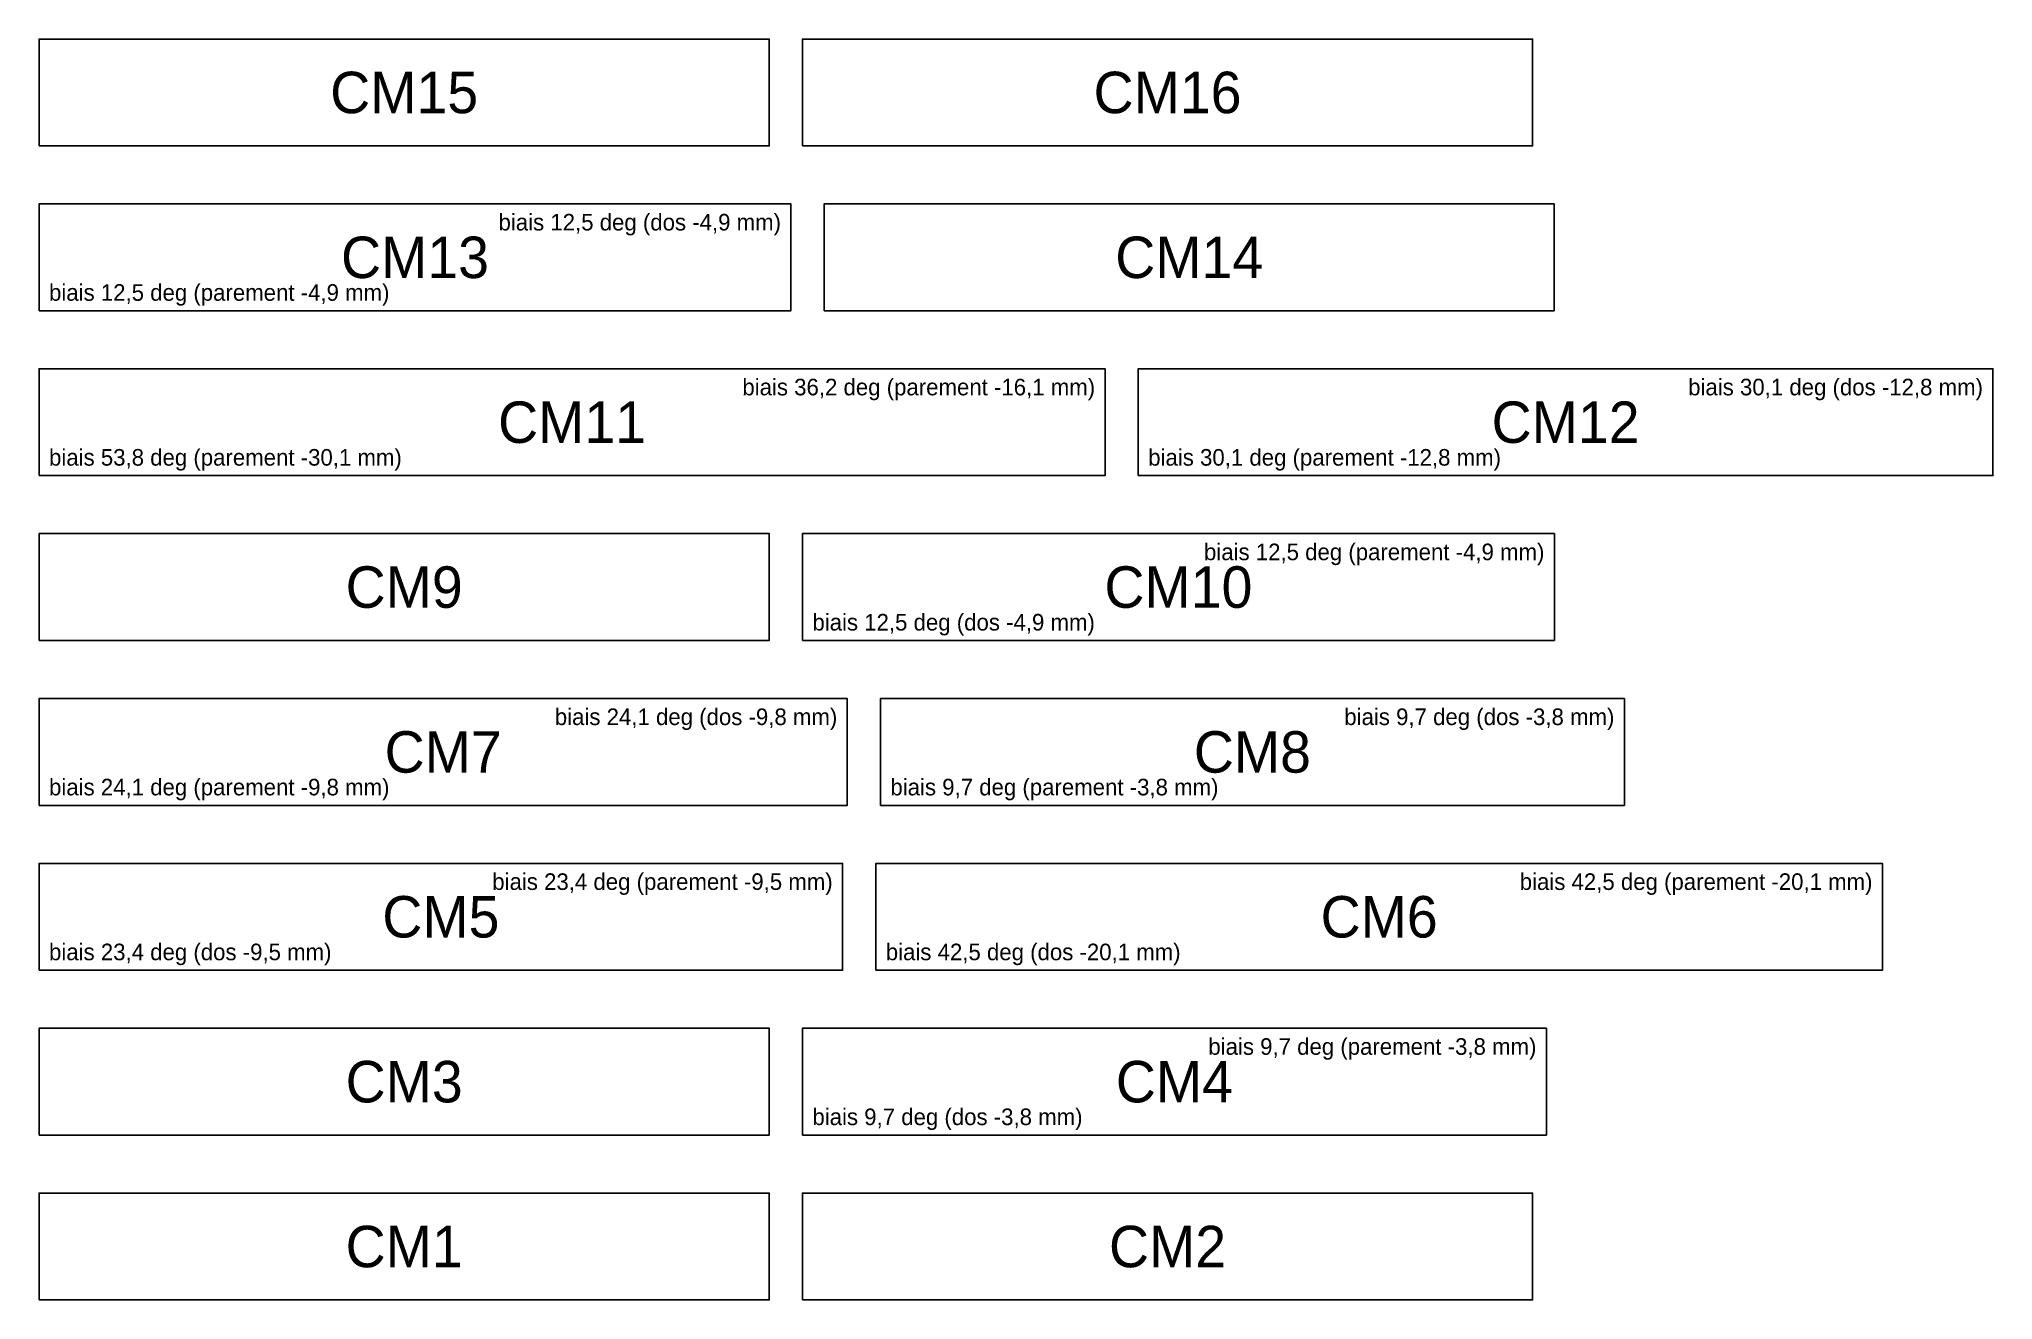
# Model space of a CAD drawing. Header units: millimetres. Extents: x 0 to 2355, y 0 to 1520.
import ezdxf
from ezdxf.enums import TextEntityAlignment as Align

# ---------------------------------------------------------------- set-up
doc = ezdxf.new("R2010")
doc.units = ezdxf.units.MM
doc.layers.add('DECOUPE', color=7, linetype='CONTINUOUS')
doc.layers.add('TEXTE', color=3, linetype='CONTINUOUS')

msp = doc.modelspace()

# ---------------------------------------------------------------- linework, layer by layer
at = {"layer": 'DECOUPE'}
for points in [[(0, 1391.25), (880, 1391.25), (880, 1520), (0, 1520)], [(920, 1391.25), (1800, 1391.25), (1800, 1520), (920, 1520)], [(0, 1192.5), (906.141, 1192.5), (906.141, 1321.25), (0, 1321.25)], [(946.141, 1192.5), (1826.141, 1192.5), (1826.141, 1321.25), (946.141, 1321.25)], [(0, 993.75), (1284.713, 993.75), (1284.713, 1122.5), (0, 1122.5)], [(1324.713, 993.75), (2354.72, 993.75), (2354.72, 1122.5), (1324.713, 1122.5)], [(0, 795), (880, 795), (880, 923.75), (0, 923.75)], [(920, 795), (1826.207, 795), (1826.207, 923.75), (920, 923.75)], [(0, 596.25), (973.98, 596.25), (973.98, 725), (0, 725)], [(1013.98, 596.25), (1910.534, 596.25), (1910.534, 725), (1013.98, 725)], [(0, 397.5), (968.445, 397.5), (968.445, 526.25), (0, 526.25)], [(1008.445, 397.5), (2221.586, 397.5), (2221.586, 526.25), (1008.445, 526.25)], [(0, 198.75), (880, 198.75), (880, 327.5), (0, 327.5)], [(920, 198.75), (1816.554, 198.75), (1816.554, 327.5), (920, 327.5)], [(0, 0), (880, 0), (880, 128.75), (0, 128.75)], [(920, 0), (1800, 0), (1800, 128.75), (920, 128.75)]]:
    msp.add_lwpolyline(points, close=True, dxfattribs=at)

# ---------------------------------------------------------------- texts
at = {"layer": 'TEXTE'}
for s, p in [('CM15', (440, 1455.625)), ('CM16', (1360, 1455.625)), ('CM13', (453.07, 1256.875)), ('CM14', (1386.141, 1256.875)), ('CM11', (642.357, 1058.125)), ('CM12', (1839.717, 1058.125)), ('CM9', (440, 859.375)), ('CM10', (1373.103, 859.375)), ('CM7', (486.99, 660.625)), ('CM8', (1462.257, 660.625)), ('CM5', (484.223, 461.875)), ('CM6', (1615.016, 461.875)), ('CM3', (440, 263.125)), ('CM4', (1368.277, 263.125)), ('CM1', (440, 64.375)), ('CM2', (1360, 64.375))]:
    msp.add_text(s, height=50, dxfattribs=at).set_placement(p, align=Align.MIDDLE_CENTER)
for s, p in [('biais 12,5 deg (dos -4,9 mm)', (894.141, 1289.25)), ('biais 36,2 deg (parement -16,1 mm)', (1272.713, 1090.5)), ('biais 30,1 deg (dos -12,8 mm)', (2342.72, 1090.5)), ('biais 12,5 deg (parement -4,9 mm)', (1814.207, 891.75)), ('biais 24,1 deg (dos -9,8 mm)', (961.98, 693)), ('biais 9,7 deg (dos -3,8 mm)', (1898.534, 693)), ('biais 23,4 deg (parement -9,5 mm)', (956.445, 494.25)), ('biais 42,5 deg (parement -20,1 mm)', (2209.586, 494.25)), ('biais 9,7 deg (parement -3,8 mm)', (1804.554, 295.5))]:
    msp.add_text(s, height=20, dxfattribs=at).set_placement(p, align=Align.RIGHT)
for s, p in [('biais 12,5 deg (parement -4,9 mm)', (12, 1204.5)), ('biais 53,8 deg (parement -30,1 mm)', (12, 1005.75)), ('biais 30,1 deg (parement -12,8 mm)', (1336.713, 1005.75)), ('biais 12,5 deg (dos -4,9 mm)', (932, 807)), ('biais 24,1 deg (parement -9,8 mm)', (12, 608.25)), ('biais 9,7 deg (parement -3,8 mm)', (1025.98, 608.25)), ('biais 23,4 deg (dos -9,5 mm)', (12, 409.5)), ('biais 42,5 deg (dos -20,1 mm)', (1020.445, 409.5)), ('biais 9,7 deg (dos -3,8 mm)', (932, 210.75))]:
    msp.add_text(s, height=20, dxfattribs=at).set_placement(p)

doc.saveas('drawing.dxf')
